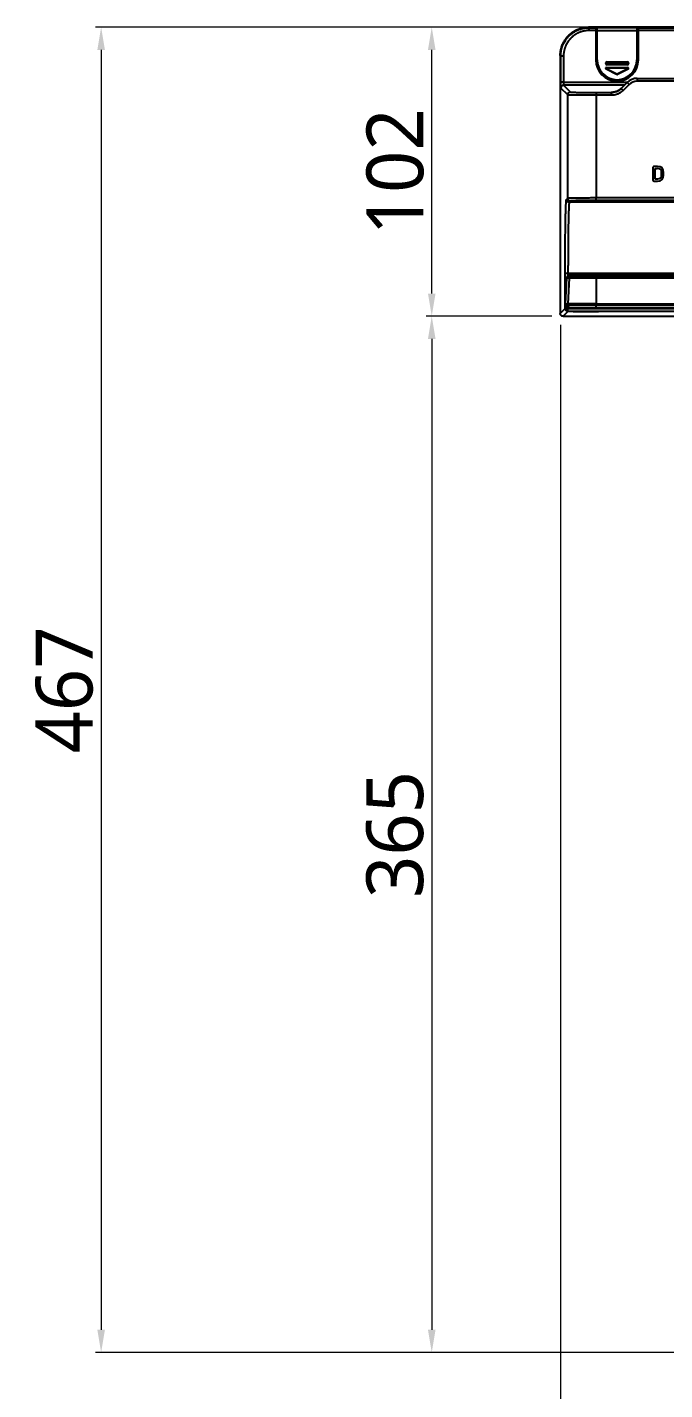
# Model space of a CAD drawing. Extents: x 4885 to 9138, y -729 to 2388.
# Drawn here: x 5775.8 to 6000.2, y -230.2 to 249.7 of the extents above; entities that cross this region are included whole.
import ezdxf

# ---------------------------------------------------------------- set-up
doc = ezdxf.new("R2010")
doc.units = 0
doc.header["$LTSCALE"] = 10
doc.header["$MEASUREMENT"] = 0
doc.header["$PDMODE"] = 3
doc.header["$PDSIZE"] = -10
doc.layers.get('0').update_dxf_attribs({"linetype": 'CONTINUOUS'})
doc.layers.get('DEFPOINTS').update_dxf_attribs({"linetype": 'CONTINUOUS'})
doc.styles.add('Daelim Dimension', font='NanumGothic.ttf')
doc.dimstyles.new('DEFAULT', dxfattribs={"dimscale": 2, "dimtxt": 2, "dimasz": 2, "dimexe": 0, "dimexo": 2, "dimgap": 1, "dimtad": 1, "dimdec": 1, "dimzin": 9, "dimdsep": 46, "dimtxsty": 'Daelim Dimension', "dimcen": 0.5, "dimclrd": 252, "dimclre": 252, "dimclrt": 3, "dimadec": 1, "dimazin": 0, "dimtfac": 1, "dimtdec": 1, "dimtix": 1, "dimtmove": 0, "dimatfit": 3, "dimfxl": 1, "dimtolj": 1, "dimtzin": 1, "dimlwd": 9, "dimlwe": 9, "dimarcsym": 0})

# ---------------------------------------------------------------- blocks, each defined once
blk = doc.blocks.new('*D57')
at = {"color": 5, "lineweight": 9, "ltscale": 0.5, "transparency": 16777216}
for p, q in [((5963.54, 144.9), (5963.54, -301.55)), ((6413.54, 144.9), (6413.54, -301.55)), ((5971.54, -299.55), (6405.54, -299.55))]:
    blk.add_line(p, q, dxfattribs=at)
at = {"color": 5, "ltscale": 0.5, "transparency": 16777216}
for points in [[(5971.54, -298.21), (5971.54, -300.88), (5963.54, -299.55)], [(6405.54, -298.21), (6405.54, -300.88), (6413.54, -299.55)]]:
    blk.add_solid(points, dxfattribs=at)
at = {"layer": 'DEFPOINTS', "color": 0, "ltscale": 0.5, "transparency": 16777216}
for p in [(5963.54, 148.9), (6413.54, 148.9), (6413.54, -299.55)]:
    blk.add_point(p, dxfattribs=at)
at = {"color": 7, "ltscale": 0.5, "transparency": 16777216, "insert": (6188.54, -286.69), "char_height": 20, "attachment_point": 5, "style": 'Daelim Dimension'}
blk.add_mtext('\\A1;450', dxfattribs=at)
blk = doc.blocks.new('*D68')
at = {"color": 5, "lineweight": 9, "ltscale": 0.5, "transparency": 16777216}
for p, q in [((6167.68, 249.69), (5799.77, 249.69)), ((5801.77, 241.69), (5801.77, -209.07)), ((6189.43, -217.07), (5799.77, -217.07))]:
    blk.add_line(p, q, dxfattribs=at)
at = {"color": 5, "ltscale": 0.5, "transparency": 16777216}
for points in [[(5800.43, 241.69), (5803.1, 241.69), (5801.77, 249.69)], [(5800.43, -209.07), (5803.1, -209.07), (5801.77, -217.07)]]:
    blk.add_solid(points, dxfattribs=at)
at = {"layer": 'DEFPOINTS', "color": 0, "ltscale": 0.5, "transparency": 16777216}
for p in [(6171.68, 249.69), (5801.77, -217.07), (6193.43, -217.07)]:
    blk.add_point(p, dxfattribs=at)
at = {"color": 7, "ltscale": 0.5, "transparency": 16777216, "insert": (5788.88, 16.31), "char_height": 20, "attachment_point": 5, "rotation": 90, "style": 'Daelim Dimension'}
blk.add_mtext('\\A1;467', dxfattribs=at)
blk = doc.blocks.new('*D69')
at = {"color": 5, "lineweight": 9, "ltscale": 0.5, "transparency": 16777216}
for p, q in [((6167.68, 249.69), (5916.18, 249.69)), ((5918.18, 155.9), (5918.18, 241.69)), ((5960.43, 147.9), (5916.18, 147.9))]:
    blk.add_line(p, q, dxfattribs=at)
at = {"color": 5, "ltscale": 0.5, "transparency": 16777216}
for points in [[(5916.85, 241.69), (5919.52, 241.69), (5918.18, 249.69)], [(5916.85, 155.9), (5919.52, 155.9), (5918.18, 147.9)]]:
    blk.add_solid(points, dxfattribs=at)
at = {"layer": 'DEFPOINTS', "color": 0, "ltscale": 0.5, "transparency": 16777216}
for p in [(5918.18, 249.69), (6171.68, 249.69), (5964.43, 147.9)]:
    blk.add_point(p, dxfattribs=at)
at = {"color": 7, "ltscale": 0.5, "transparency": 16777216, "insert": (5905.34, 198.79), "char_height": 20, "attachment_point": 5, "rotation": 90, "style": 'Daelim Dimension'}
blk.add_mtext('\\A1;102', dxfattribs=at)
blk = doc.blocks.new('*D70')
at = {"color": 5, "lineweight": 9, "ltscale": 0.5, "transparency": 16777216}
for p, q in [((5960.43, 147.9), (5916.18, 147.9)), ((5918.18, 139.9), (5918.18, -209.07)), ((6014.42, -217.07), (5916.18, -217.07))]:
    blk.add_line(p, q, dxfattribs=at)
at = {"color": 5, "ltscale": 0.5, "transparency": 16777216}
for points in [[(5916.85, 139.9), (5919.52, 139.9), (5918.18, 147.9)], [(5916.85, -209.07), (5919.52, -209.07), (5918.18, -217.07)]]:
    blk.add_solid(points, dxfattribs=at)
at = {"layer": 'DEFPOINTS', "color": 0, "ltscale": 0.5, "transparency": 16777216}
for p in [(5964.43, 147.9), (5918.18, -217.07), (6018.42, -217.07)]:
    blk.add_point(p, dxfattribs=at)
at = {"color": 7, "ltscale": 0.5, "transparency": 16777216, "insert": (5905.28, -34.59), "char_height": 20, "attachment_point": 5, "rotation": 90, "style": 'Daelim Dimension'}
blk.add_mtext('\\A1;365', dxfattribs=at)

msp = doc.modelspace()

# ---------------------------------------------------------------- linework, layer by layer
at = {"color": 7, "linetype": 'Continuous', "lineweight": 25}
for p, q in [((6171.68, 249.69), (5973.42, 249.69)), ((5973.42, 249.69), (5973.58, 249.53)), ((5974.53, 249.64), (5974.53, 249.61)), ((5992.33, 249.64), (5974.53, 249.64)), ((5975.93, 249.61), (5974.53, 249.61)), ((5974.93, 249.64), (5991.93, 249.64)), ((5974.93, 249.64), (5974.95, 249.62)), ((5974.95, 249.61), (5974.95, 249.62)), ((5974.95, 249.62), (5976.35, 249.62)), ((5975.93, 249.53), (5975.93, 249.61)), ((5976.43, 249.53), (5976.35, 249.62)), ((5990.5, 249.62), (5990.42, 249.53)), ((5990.5, 249.62), (5991.9, 249.62)), ((5990.93, 249.53), (5990.93, 249.61)), ((5990.93, 249.61), (5992.33, 249.61)), ((5991.9, 249.62), (5991.93, 249.64)), ((5991.9, 249.62), (5991.9, 249.61)), ((5992.33, 249.61), (5992.33, 249.64)), ((5973.58, 249.53), (5975.93, 249.53)), ((5973.58, 248.53), (5973.58, 249.53)), ((5975.93, 248.53), (5973.58, 248.53)), ((5975.93, 249.53), (5975.93, 248.53)), ((5976.05, 249.32), (5975.93, 249.32)), ((5975.93, 248.53), (5975.93, 238.19)), ((5976.05, 249.31), (5976.05, 244.46)), ((5976.05, 249.31), (5976.13, 249.23)), ((5976.44, 248.53), (5976.14, 248.53)), ((5976.14, 248.53), (5976.14, 238.19)), ((5990.42, 249.53), (5976.43, 249.53)), ((5976.44, 248.53), (5990.41, 248.53)), ((5976.44, 238.19), (5976.44, 248.53)), ((5990.41, 248.53), (5990.71, 248.53)), ((5990.41, 248.53), (5990.41, 238.19)), ((5990.71, 238.19), (5990.71, 248.53)), ((5990.72, 249.23), (5990.8, 249.31)), ((5990.93, 249.32), (5990.8, 249.32)), ((5990.8, 249.31), (5990.8, 244.46)), ((5990.93, 248.53), (5990.93, 249.53)), ((5990.93, 249.53), (6171.68, 249.53)), ((6171.68, 248.53), (5990.93, 248.53)), ((5990.93, 238.19), (5990.93, 248.53)), ((5976.05, 244.46), (5975.93, 244.46)), ((5975.93, 244.16), (5976.05, 244.16)), ((5976.03, 244.14), (5975.93, 244.14)), ((5976.03, 244.14), (5976.05, 244.16)), ((5976.03, 244.14), (5976.03, 244.02)), ((5976.07, 241.96), (5976.06, 242.03)), ((5976.1, 238.19), (5976.1, 240.46)), ((5990.76, 240.46), (5990.76, 238.19)), ((5990.79, 242.03), (5990.78, 241.96)), ((5990.93, 244.46), (5990.8, 244.46)), ((5990.8, 244.16), (5990.93, 244.16)), ((5990.83, 244.14), (5990.8, 244.16)), ((5990.83, 244.14), (5990.93, 244.14)), ((5990.83, 244.14), (5990.83, 244.02)), ((5963.58, 239.53), (5963.43, 239.69)), ((5963.43, 239.69), (5963.43, 148.9)), ((5964.58, 239.53), (5963.58, 239.53)), ((5963.58, 230.29), (5963.58, 239.53)), ((5964.58, 239.53), (5964.58, 230.29)), ((5976.14, 238.19), (5976.1, 238.19)), ((5976.44, 238.19), (5976.14, 238.19)), ((5979.43, 237.11), (5979.63, 237.11)), ((5979.43, 236.91), (5979.43, 237.11)), ((5979.43, 236.91), (5979.63, 236.91)), ((5979.63, 237.11), (5979.63, 236.91)), ((5979.7, 235.51), (5979.7, 235.31)), ((5979.7, 235.51), (5987.15, 235.51)), ((5987.15, 235.31), (5979.7, 235.31)), ((5979.83, 237.51), (5987.03, 237.51)), ((5979.83, 237.51), (5979.83, 237.31)), ((5987.03, 237.31), (5979.83, 237.31)), ((5979.83, 236.51), (5979.83, 236.71)), ((5979.83, 236.71), (5987.03, 236.71)), ((5987.03, 236.51), (5979.83, 236.51)), ((5987.03, 237.51), (5987.03, 237.31)), ((5987.03, 236.51), (5987.03, 236.71)), ((5987.15, 235.51), (5987.15, 235.31)), ((5987.43, 237.11), (5987.23, 237.11)), ((5987.23, 236.91), (5987.23, 237.11)), ((5987.43, 236.91), (5987.23, 236.91)), ((5987.43, 237.11), (5987.43, 236.91)), ((5990.41, 238.19), (5990.71, 238.19)), ((5990.76, 238.19), (5990.71, 238.19)), ((5979.56, 234.94), (5979.65, 235.12)), ((5983.29, 233.07), (5979.56, 234.94)), ((5979.65, 235.12), (5983.38, 233.25)), ((5980.43, 231.5), (5980.43, 231.34)), ((5980.43, 231.34), (5980.43, 231.31)), ((5980.48, 231.5), (5980.48, 231.29)), ((5983.29, 233.07), (5983.38, 233.25)), ((5983.43, 230.91), (5983.43, 231.21)), ((5983.47, 233.25), (5987.2, 235.12)), ((5983.56, 233.07), (5983.47, 233.25)), ((5987.29, 234.94), (5983.56, 233.07)), ((5986.37, 231.5), (5986.37, 231.29)), ((5986.43, 231.5), (5986.43, 231.34)), ((5986.43, 231.34), (5986.43, 231.31)), ((5987.29, 234.94), (5987.2, 235.12)), ((5990.5, 231.69), (6386.35, 231.69)), ((5990.5, 231.69), (5990.5, 230.69)), ((6386.35, 230.69), (5990.5, 230.69)), ((5964.58, 230.29), (5963.58, 230.29)), ((5966.05, 225.86), (5963.62, 228.29)), ((5964.58, 230.29), (5987.03, 230.29)), ((5986.03, 229.29), (5964.62, 229.29)), ((5964.62, 229.29), (5967.05, 226.86)), ((5966.05, 189.52), (5966.05, 225.86)), ((5976.05, 226.71), (5976.05, 225.71)), ((5976.05, 226.71), (5981.37, 226.71)), ((5981.37, 225.71), (5976.05, 225.71)), ((5976.05, 225.71), (5976.05, 189.67)), ((5981.37, 226.71), (5981.41, 226.75)), ((5981.37, 226.71), (5981.37, 225.71)), ((5984.91, 228.17), (5986.96, 230.22)), ((5984.91, 228.17), (5985.62, 227.46)), ((5987.67, 229.52), (5985.62, 227.46)), ((5986.96, 230.22), (5987.67, 229.52)), ((5996.05, 200.38), (5996.05, 195.82)), ((5996.86, 196.21), (5996.86, 199.96)), ((5999.02, 198.55), (5999.02, 197.65)), ((5999.83, 197.65), (5999.83, 198.55)), ((5965.6, 189.07), (5966.05, 189.52)), ((5967.05, 188.52), (5966.6, 188.07)), ((6162.81, 188.07), (5966.6, 188.07)), ((5976.05, 188.67), (5976.05, 189.67)), ((5976.05, 189.67), (6163.41, 189.67)), ((6163.41, 188.67), (5976.05, 188.67)), ((5965.15, 163.07), (5966.15, 163.07)), ((5965.15, 150.62), (5965.15, 163.07)), ((5965.66, 161.27), (5965.19, 152.29)), ((5965.66, 161.27), (5965.19, 152.29)), ((5965.66, 161.27), (5965.66, 161.27)), ((5966.52, 161.27), (5965.66, 161.27)), ((5966.52, 161.27), (5966.05, 152.29)), ((5966.15, 163.07), (5966.15, 162.08)), ((5966.15, 163.07), (6177.55, 163.07)), ((5966.41, 162.19), (5966.41, 162.19)), ((5966.41, 162.19), (5967.27, 162.19)), ((5976.05, 161.27), (5966.52, 161.27)), ((5966.52, 161.27), (5966.52, 161.27)), ((5967.27, 162.19), (5967.27, 162.19)), ((5967.27, 162.19), (5976.06, 162.19)), ((5976.05, 162.19), (5976.05, 161.27)), ((5976.06, 161.27), (5976.05, 161.27)), ((5976.05, 161.27), (5976.05, 152.29)), ((5976.06, 162.19), (6187.3, 162.19)), ((6187.3, 161.27), (5976.06, 161.27)), ((5963.43, 148.9), (5965.15, 150.62)), ((5966.15, 149.62), (5964.43, 147.9)), ((5965.15, 150.62), (5966.15, 150.62)), ((5965.19, 152.29), (5965.19, 151.79)), ((5965.19, 152.29), (5965.19, 152.29)), ((5965.19, 152.29), (5966.05, 152.29)), ((5965.19, 152.29), (5965.19, 151.79)), ((5965.19, 151.79), (5965.19, 151.79)), ((5965.19, 151.79), (5966.05, 151.79)), ((5966.05, 151.79), (5966.05, 152.29)), ((5976.05, 152.29), (5966.05, 152.29)), ((5966.05, 151.79), (5976.05, 151.79)), ((5966.15, 150.79), (5966.15, 150.62)), ((5966.15, 149.62), (5966.15, 150.62)), ((5966.15, 150.62), (6177.55, 150.62)), ((6177.55, 149.62), (5966.15, 149.62)), ((5967.05, 150.79), (5966.19, 150.79)), ((5976.05, 150.79), (5967.05, 150.79)), ((5976.05, 152.29), (6187.31, 152.29)), ((5976.05, 151.79), (5976.05, 152.29)), ((5976.05, 151.79), (6187.31, 151.79)), ((5976.05, 150.79), (5976.05, 151.79)), ((6187.31, 150.79), (5976.05, 150.79)), ((5964.43, 147.9), (6004.35, 147.9))]:
    msp.add_line(p, q, dxfattribs=at)
for centre, radius, start, end in [((5976.35, 249.31), 0.3, 179.0207, 180.0036), ((5990.5, 249.31), 0.3, 359.9964, 0.9793), ((5983.43, 238.19), 7.5, 180, 0), ((5983.43, 238.19), 7.33, 180, 245.8412), ((5983.43, 238.19), 7.28, 180, 270), ((5983.43, 238.19), 6.98, 180, 270), ((5979.7, 235.21), 0.3, 90, 243.4349), ((5979.83, 237.11), 0.4, 90, 180), ((5979.83, 236.91), 0.4, 180, 270), ((5979.7, 235.21), 0.1, 90, 243.4349), ((5979.83, 237.11), 0.2, 90, 180), ((5979.83, 236.91), 0.2, 180, 270), ((5983.43, 238.19), 7.28, 270, 0), ((5983.43, 238.19), 6.98, 270, 0), ((5983.43, 238.19), 7.33, 294.1588, 0), ((5987.03, 237.11), 0.4, 0, 90), ((5987.03, 237.11), 0.2, 0, 90), ((5987.03, 236.91), 0.4, 270, 0), ((5987.03, 236.91), 0.2, 270, 0), ((5987.15, 235.21), 0.3, 296.5651, 90), ((5987.15, 235.21), 0.1, 296.5651, 90), ((5983.43, 238.19), 7.31, 246.2293, 293.7707), ((5983.43, 233.34), 0.3, 243.4349, 296.5651), ((5983.43, 233.34), 0.1, 243.4349, 296.5651), ((5990.5, 226.69), 5, 90, 135), ((5990.5, 226.69), 4, 90, 135), ((5966.66, 161.22), 1, 104.3732, 176.9995), ((5972.05, 143.53), 19.25, 89.9987, 104.3732)]:
    msp.add_arc(centre, radius, start, end, dxfattribs=at)
for centre, major_axis, ratio, start_param, end_param in [((5974.95, 249.32), (-0.212, -0.212), 0.999695, 3.927143, 4.127504), ((5991.9, 249.32), (-0.212, 0.212), 0.999695, 5.297274, 5.497635), ((5976.43, 249.23), (0.212, 0.212), 0.999695, 0.78555, 2.356042), ((5990.42, 249.23), (-0.212, 0.212), 0.999695, 3.927143, 5.497635), ((5976.05, 244.46), (0, -0.3), 0.017452, 0.017366, 1.570732), ((5990.8, 244.46), (0, 0.3), 0.017452, 1.57088, 3.124208), ((5964.62, 228.29), (0.707, 0.707), 0.999695, 0.78555, 2.356042), ((5967.05, 225.86), (0.707, 0.707), 0.999695, 0.78555, 2.356042), ((5966.6, 189.07), (-0.707, 0.707), 0.999695, 0.78555, 2.356042), ((5967.05, 189.52), (-0.707, 0.707), 0.999695, 0.78555, 2.356042), ((5966.66, 161.22), (0, 1), 0.999848, 0.250896, 1.518436), ((5967.52, 161.22), (0, 1), 0.999848, 0.250896, 1.518436), ((5967.52, 161.22), (-0.014, 1), 0.999829, 0.236803, 1.504344), ((5976.14, 143.53), (0, -19.25), 0.017452, 3.141634, 3.392453), ((5976.06, 161.22), (0, 1), 0.000318, 4.764749, 6.032227), ((5966.15, 150.62), (0.707, -0.707), 0.999695, 3.927143, 5.497635), ((5966.19, 151.79), (0, 1), 0.999848, 1.570796, 3.141593), ((5967.05, 151.79), (0, 1), 0.999848, 1.570796, 3.141593)]:
    msp.add_ellipse(centre, major_axis=major_axis, ratio=ratio, start_param=start_param, end_param=end_param, dxfattribs=at)
for points, weights in [([(5963.43, 239.69), (5963.43, 245.55), (5967.57, 249.69), (5973.42, 249.69)], [1, 0.804809640383, 0.804809640383, 1]), ([(5974.74, 249.57), (5974.79, 249.61), (5974.86, 249.64), (5974.93, 249.64)], [0.855715331858, 0.866021479295, 0.914116368676, 1]), ([(5976.35, 249.62), (5976.18, 249.61), (5976.05, 249.49), (5976.05, 249.32)], [1, 0.808833628712, 0.808833628712, 1]), ([(5990.8, 249.32), (5990.8, 249.49), (5990.67, 249.61), (5990.5, 249.62)], [1, 0.808833628712, 0.808833628712, 1]), ([(5976.06, 242.03), (5976.04, 242.12), (5976.03, 242.93), (5976.03, 244.02)], [1, 0.824851557873, 0.824851557873, 1]), ([(5976.1, 240.46), (5976.1, 241.28), (5976.09, 241.89), (5976.07, 241.96)], [1, 0.824851557873, 0.824851557873, 1]), ([(5990.78, 241.96), (5990.77, 241.89), (5990.76, 241.28), (5990.76, 240.46)], [1, 0.824851557873, 0.824851557873, 1]), ([(5990.83, 244.02), (5990.83, 242.93), (5990.81, 242.12), (5990.79, 242.03)], [1, 0.824851557873, 0.824851557873, 1]), ([(5980.48, 231.5), (5980.46, 231.5), (5980.44, 231.5), (5980.43, 231.5)], [1, 0.999995453728, 0.999995453728, 1]), ([(5986.37, 231.5), (5986.39, 231.5), (5986.41, 231.5), (5986.43, 231.5)], [1, 0.999995453728, 0.999995453728, 1]), ([(5963.62, 228.29), (5963.6, 228.31), (5963.58, 229.13), (5963.58, 230.29)], [1, 0.808833632769, 0.808833632769, 1]), ([(5985.62, 227.46), (5984.47, 226.32), (5982.98, 225.71), (5981.37, 225.71)], [1, 0.949233593188, 0.949233593188, 1]), ([(5965.15, 163.07), (5965.15, 178.09), (5965.34, 188.81), (5965.6, 189.07)], [1, 0.808833632769, 0.808833632769, 1]), ([(5964.43, 147.9), (5963.84, 147.9), (5963.43, 148.31), (5963.43, 148.9)], [1, 0.804809640383, 0.804809640383, 1]), ([(5965.19, 152.29), (5965.19, 152.29), (5965.19, 152.29), (5965.19, 152.29)], [1, 0.999974684913, 0.999974684913, 1]), ([(5967.93, 149.53), (5967.93, 149.68), (5976.93, 149.68), (5976.93, 149.53)], [1, 0.333333333333, 0.333333333333, 1]), ([(5976.93, 149.53), (5976.93, 149.37), (5967.93, 149.37), (5967.93, 149.53)], [1, 0.333333333333, 0.333333333333, 1])]:
    msp.add_rational_spline(points, weights, degree=3, dxfattribs=at)
for points, degree, knots in [([(5963.58, 239.53), (5963.58, 240.09), (5963.63, 240.64), (5963.81, 241.73), (5963.95, 242.27), (5964.31, 243.31), (5964.53, 243.82), (5965.06, 244.79), (5965.36, 245.25), (5965.7, 245.69)], 3, [0, 0, 0, 0, 0.25, 0.25, 0.5, 0.5, 0.75, 0.75, 1, 1, 1, 1]), ([(5973.58, 248.53), (5972.7, 248.53), (5970.96, 248.19), (5970.14, 247.85), (5969.32, 247.51), (5968.58, 247.01), (5967.85, 246.52), (5967.22, 245.9), (5966.59, 245.27), (5966.1, 244.53), (5965.61, 243.8), (5965.27, 242.98), (5964.93, 242.16), (5964.58, 240.42), (5964.58, 239.53)], 2, [0, 0, 0, 0.125, 0.25, 0.25, 0.375, 0.375, 0.5, 0.5, 0.625, 0.625, 0.75, 0.75, 0.875, 1, 1, 1]), ([(5965.7, 245.69), (5965.94, 245.99), (5966.18, 246.27), (5966.71, 246.81), (5967, 247.06), (5967.58, 247.54), (5967.89, 247.76), (5968.53, 248.17), (5968.86, 248.35), (5969.54, 248.68), (5969.89, 248.83), (5970.6, 249.08), (5970.96, 249.19), (5971.7, 249.36), (5972.07, 249.42), (5972.82, 249.51), (5973.2, 249.53), (5973.58, 249.53)], 3, [0, 0, 0, 0, 0.125, 0.125, 0.25, 0.25, 0.375, 0.375, 0.5, 0.5, 0.625, 0.625, 0.75, 0.75, 0.875, 0.875, 1, 1, 1, 1]), ([(5976.13, 249.23), (5976.13, 249.23), (5976.13, 249.23), (5976.13, 249.21), (5976.13, 249.21), (5976.13, 249.2), (5976.13, 249.2), (5976.13, 249.2), (5976.13, 249.19), (5976.13, 249.18), (5976.13, 249.17), (5976.14, 249.15), (5976.14, 249.15), (5976.14, 249.14), (5976.14, 249.14), (5976.14, 249.14), (5976.14, 249.14), (5976.14, 249.13), (5976.14, 249.12), (5976.14, 249.1), (5976.14, 249.09), (5976.14, 249.08), (5976.14, 249.07), (5976.14, 249.07), (5976.14, 249.06), (5976.14, 249.06), (5976.14, 249.05), (5976.14, 249.02), (5976.14, 248.99), (5976.14, 248.98), (5976.14, 248.97), (5976.14, 248.96), (5976.14, 248.94), (5976.14, 248.92), (5976.14, 248.86), (5976.14, 248.82), (5976.14, 248.77), (5976.14, 248.77), (5976.14, 248.75), (5976.14, 248.74), (5976.14, 248.71), (5976.14, 248.69), (5976.14, 248.62), (5976.14, 248.58), (5976.14, 248.53)], 3, [0, 0, 0, 0, 0.125, 0.125, 0.140625, 0.140625, 0.15625, 0.15625, 0.1875, 0.1875, 0.25, 0.25, 0.28125, 0.28125, 0.296875, 0.296875, 0.3125, 0.3125, 0.375, 0.375, 0.40625, 0.40625, 0.421875, 0.421875, 0.429688, 0.429688, 0.4375, 0.5, 0.5625, 0.5625, 0.578125, 0.578125, 0.59375, 0.625, 0.625, 0.75, 0.75, 0.78125, 0.78125, 0.8125, 0.8125, 0.875, 0.875, 1, 1, 1, 1]), ([(5990.71, 248.53), (5990.71, 248.53), (5990.71, 248.57), (5990.71, 248.65), (5990.71, 248.66), (5990.71, 248.68), (5990.71, 248.69), (5990.71, 248.7), (5990.71, 248.72), (5990.71, 248.75), (5990.71, 248.78), (5990.71, 248.81), (5990.71, 248.82), (5990.71, 248.84), (5990.71, 248.84), (5990.71, 248.84), (5990.71, 248.85), (5990.71, 248.87), (5990.71, 248.88), (5990.71, 248.92), (5990.71, 248.93), (5990.71, 248.95), (5990.71, 248.96), (5990.71, 248.97), (5990.71, 248.97), (5990.71, 248.98), (5990.71, 248.99), (5990.71, 249.02), (5990.71, 249.05), (5990.71, 249.06), (5990.71, 249.06), (5990.71, 249.07), (5990.71, 249.09), (5990.71, 249.1), (5990.71, 249.13), (5990.72, 249.15), (5990.72, 249.17), (5990.72, 249.17), (5990.72, 249.18), (5990.72, 249.18), (5990.72, 249.19), (5990.72, 249.2), (5990.72, 249.22), (5990.72, 249.23), (5990.72, 249.23)], 3, [0, 0, 0, 0, 0.125, 0.125, 0.140625, 0.140625, 0.15625, 0.15625, 0.1875, 0.1875, 0.25, 0.25, 0.28125, 0.28125, 0.296875, 0.296875, 0.3125, 0.3125, 0.375, 0.375, 0.40625, 0.40625, 0.421875, 0.421875, 0.429687, 0.429687, 0.4375, 0.5, 0.5625, 0.5625, 0.578125, 0.578125, 0.59375, 0.625, 0.625, 0.75, 0.75, 0.78125, 0.78125, 0.8125, 0.8125, 0.875, 0.875, 1, 1, 1, 1]), ([(5964.58, 230.29), (5964.58, 230.22), (5964.59, 230.16), (5964.59, 230.03), (5964.59, 229.97), (5964.59, 229.85), (5964.59, 229.79), (5964.6, 229.69), (5964.6, 229.63), (5964.6, 229.54), (5964.6, 229.5), (5964.61, 229.43), (5964.61, 229.4), (5964.61, 229.35), (5964.61, 229.33), (5964.61, 229.3), (5964.62, 229.29), (5964.62, 229.29)], 3, [0, 0, 0, 0, 0.125, 0.125, 0.25, 0.25, 0.375, 0.375, 0.5, 0.5, 0.625, 0.625, 0.75, 0.75, 0.875, 0.875, 1, 1, 1, 1]), ([(5976.05, 225.71), (5976.03, 225.71), (5976, 225.71), (5975.95, 225.71), (5975.9, 225.71), (5975.85, 225.71), (5975.8, 225.71), (5975.75, 225.71), (5975.7, 225.71), (5975.65, 225.71), (5975.6, 225.71), (5975.55, 225.71), (5975.5, 225.71), (5975.45, 225.71), (5975.4, 225.71), (5975.35, 225.71), (5975.3, 225.71), (5975.25, 225.71), (5975.2, 225.71), (5975.15, 225.71), (5975.1, 225.71), (5975.05, 225.71), (5974.99, 225.71), (5974.94, 225.71), (5974.89, 225.71), (5974.84, 225.71), (5974.79, 225.71), (5974.74, 225.71), (5974.68, 225.71), (5974.63, 225.71), (5974.58, 225.71), (5974.53, 225.71), (5974.47, 225.71), (5974.42, 225.71), (5974.37, 225.71), (5974.32, 225.71), (5974.26, 225.71), (5974.21, 225.71), (5974.16, 225.71), (5974.1, 225.71), (5974.05, 225.71), (5974, 225.71), (5973.94, 225.71), (5973.89, 225.71), (5973.84, 225.71), (5973.78, 225.71), (5973.73, 225.71), (5973.68, 225.71), (5973.62, 225.71), (5973.57, 225.71), (5973.51, 225.71), (5973.46, 225.71), (5973.41, 225.71), (5973.35, 225.71), (5973.3, 225.71), (5973.24, 225.71), (5973.19, 225.71), (5973.13, 225.71), (5973.08, 225.71), (5973.03, 225.72), (5972.97, 225.72), (5972.92, 225.72), (5972.86, 225.72), (5972.81, 225.72), (5972.75, 225.72), (5972.7, 225.72), (5972.64, 225.72), (5972.59, 225.72), (5972.53, 225.72), (5972.48, 225.72), (5972.42, 225.72), (5972.37, 225.72), (5972.31, 225.72), (5972.26, 225.72), (5972.2, 225.72), (5972.15, 225.72), (5972.09, 225.72), (5972.04, 225.72), (5971.98, 225.72), (5971.93, 225.72), (5971.87, 225.72), (5971.82, 225.72), (5971.76, 225.72), (5971.71, 225.72), (5971.65, 225.73), (5971.6, 225.73), (5971.55, 225.73), (5971.49, 225.73), (5971.44, 225.73), (5971.38, 225.73), (5971.33, 225.73), (5971.27, 225.73), (5971.22, 225.73), (5971.16, 225.73), (5971.11, 225.73), (5971.05, 225.73), (5971, 225.73), (5970.95, 225.73), (5970.89, 225.73), (5970.84, 225.73), (5970.78, 225.73), (5970.73, 225.73), (5970.68, 225.73), (5970.62, 225.73), (5970.57, 225.74), (5970.52, 225.74), (5970.46, 225.74), (5970.41, 225.74), (5970.36, 225.74), (5970.3, 225.74), (5970.25, 225.74), (5970.2, 225.74), (5970.15, 225.74), (5970.09, 225.74), (5970.04, 225.74), (5969.99, 225.74), (5969.94, 225.74), (5969.88, 225.74), (5969.83, 225.74), (5969.78, 225.74), (5969.73, 225.75), (5969.68, 225.75), (5969.63, 225.75), (5969.58, 225.75), (5969.52, 225.75), (5969.47, 225.75), (5969.42, 225.75), (5969.37, 225.75), (5969.32, 225.75), (5969.27, 225.75), (5969.22, 225.75), (5969.17, 225.75), (5969.12, 225.75), (5969.08, 225.75), (5969.03, 225.76), (5968.98, 225.76), (5968.93, 225.76), (5968.88, 225.76), (5968.83, 225.76), (5968.79, 225.76), (5968.74, 225.76), (5968.69, 225.76), (5968.64, 225.76), (5968.6, 225.76), (5968.55, 225.76), (5968.51, 225.76), (5968.46, 225.76), (5968.41, 225.77), (5968.37, 225.77), (5968.32, 225.77), (5968.28, 225.77), (5968.23, 225.77), (5968.19, 225.77), (5968.15, 225.77), (5968.1, 225.77), (5968.06, 225.77), (5968.02, 225.77), (5967.97, 225.77), (5967.93, 225.77), (5967.89, 225.78), (5967.85, 225.78), (5967.81, 225.78), (5967.77, 225.78), (5967.73, 225.78), (5967.69, 225.78), (5967.65, 225.78), (5967.61, 225.78), (5967.57, 225.78), (5967.53, 225.78), (5967.49, 225.78), (5967.45, 225.79), (5967.41, 225.79), (5967.38, 225.79), (5967.34, 225.79), (5967.3, 225.79), (5967.27, 225.79), (5967.23, 225.79), (5967.2, 225.79), (5967.16, 225.79), (5967.13, 225.79), (5967.1, 225.8), (5967.06, 225.8), (5967.03, 225.8), (5967, 225.8), (5966.96, 225.8), (5966.93, 225.8), (5966.9, 225.8), (5966.87, 225.8), (5966.84, 225.8), (5966.81, 225.8), (5966.78, 225.81), (5966.75, 225.81), (5966.73, 225.81), (5966.7, 225.81), (5966.67, 225.81), (5966.64, 225.81), (5966.62, 225.81), (5966.59, 225.81), (5966.57, 225.81), (5966.54, 225.82), (5966.52, 225.82), (5966.49, 225.82), (5966.47, 225.82), (5966.45, 225.82), (5966.43, 225.82), (5966.41, 225.82), (5966.39, 225.82), (5966.37, 225.82), (5966.35, 225.83), (5966.33, 225.83), (5966.31, 225.83), (5966.29, 225.83), (5966.27, 225.83), (5966.26, 225.83), (5966.24, 225.83), (5966.22, 225.83), (5966.21, 225.83), (5966.2, 225.84), (5966.18, 225.84), (5966.17, 225.84), (5966.16, 225.84), (5966.14, 225.84), (5966.13, 225.84), (5966.12, 225.84), (5966.11, 225.84), (5966.1, 225.85), (5966.1, 225.85), (5966.09, 225.85), (5966.08, 225.85), (5966.07, 225.85), (5966.07, 225.85), (5966.06, 225.85), (5966.06, 225.85), (5966.05, 225.86), (5966.05, 225.86), (5966.05, 225.86), (5966.05, 225.86), (5966.05, 225.86)], 3, [0, 0, 0, 0, 0.003131, 0.006272, 0.009422, 0.012582, 0.015752, 0.018931, 0.02212, 0.025318, 0.028526, 0.031744, 0.034971, 0.038208, 0.041454, 0.04471, 0.047976, 0.051251, 0.054536, 0.05783, 0.061134, 0.064448, 0.067771, 0.071104, 0.074447, 0.077799, 0.081161, 0.084532, 0.087913, 0.091303, 0.094703, 0.098113, 0.101533, 0.104961, 0.1084, 0.111848, 0.115306, 0.118773, 0.12225, 0.125737, 0.129233, 0.132739, 0.136254, 0.139779, 0.143314, 0.146858, 0.150412, 0.153976, 0.157549, 0.161131, 0.164724, 0.168326, 0.171937, 0.175558, 0.179189, 0.182829, 0.186479, 0.190139, 0.193808, 0.197487, 0.201175, 0.204873, 0.208581, 0.212298, 0.216025, 0.219761, 0.223507, 0.227263, 0.231028, 0.234803, 0.238587, 0.242381, 0.246185, 0.249998, 0.253821, 0.257653, 0.261496, 0.265347, 0.269209, 0.273079, 0.27696, 0.28085, 0.28475, 0.288659, 0.292578, 0.296507, 0.300445, 0.304393, 0.30835, 0.312317, 0.316294, 0.32028, 0.324276, 0.328281, 0.332296, 0.336321, 0.340355, 0.344399, 0.348453, 0.352516, 0.356588, 0.360671, 0.364763, 0.368864, 0.372975, 0.377096, 0.381226, 0.385366, 0.389516, 0.393675, 0.397844, 0.402022, 0.40621, 0.410408, 0.414615, 0.418832, 0.423059, 0.427295, 0.43154, 0.435796, 0.44006, 0.444335, 0.448619, 0.452913, 0.457216, 0.461529, 0.465852, 0.470184, 0.474526, 0.478877, 0.483238, 0.487608, 0.491989, 0.496379, 0.500778, 0.505187, 0.509606, 0.514034, 0.518472, 0.522919, 0.527376, 0.531843, 0.536319, 0.540805, 0.545301, 0.549806, 0.554321, 0.558845, 0.563379, 0.567922, 0.572476, 0.577038, 0.581611, 0.586193, 0.590784, 0.595386, 0.599996, 0.604617, 0.609247, 0.613887, 0.618536, 0.623195, 0.627863, 0.632541, 0.637229, 0.641926, 0.646633, 0.65135, 0.656076, 0.660812, 0.665557, 0.670312, 0.675077, 0.679851, 0.684635, 0.689428, 0.694231, 0.699044, 0.703866, 0.708698, 0.713539, 0.718391, 0.723251, 0.728122, 0.733001, 0.737891, 0.74279, 0.747699, 0.752617, 0.757545, 0.762483, 0.76743, 0.772387, 0.777353, 0.782329, 0.787315, 0.79231, 0.797315, 0.802329, 0.807353, 0.812387, 0.81743, 0.822483, 0.827546, 0.832618, 0.8377, 0.842791, 0.847892, 0.853002, 0.858123, 0.863252, 0.868392, 0.873541, 0.878699, 0.883868, 0.889045, 0.894233, 0.89943, 0.904637, 0.909853, 0.915079, 0.920314, 0.925559, 0.930814, 0.936078, 0.941352, 0.946636, 0.951929, 0.957232, 0.962544, 0.967866, 0.973198, 0.978539, 0.98389, 0.98925, 0.99462, 1, 1, 1, 1]), ([(5967.05, 226.86), (5967.06, 226.84), (5967.43, 226.81), (5968.12, 226.79), (5969.11, 226.76), (5970.36, 226.74), (5971.82, 226.72), (5972.64, 226.72), (5973.45, 226.71), (5975.17, 226.71), (5976.05, 226.71)], 2, [0, 0, 0, 0.125, 0.25, 0.375, 0.5, 0.625, 0.75, 0.75, 0.875, 1, 1, 1]), ([(5981.37, 226.71), (5981.7, 226.71), (5982.03, 226.74), (5982.67, 226.87), (5982.98, 226.96), (5983.59, 227.21), (5983.88, 227.37), (5984.42, 227.73), (5984.68, 227.94), (5984.91, 228.17)], 3, [0, 0, 0, 0, 0.25, 0.25, 0.5, 0.5, 0.75, 0.75, 1, 1, 1, 1]), ([(5984.91, 228.18), (5984.91, 228.17), (5984.9, 228.16), (5984.88, 228.14), (5984.86, 228.12), (5984.84, 228.11), (5984.82, 228.09), (5984.8, 228.07), (5984.79, 228.05), (5984.77, 228.04), (5984.75, 228.02), (5984.73, 228), (5984.71, 227.98), (5984.69, 227.97), (5984.67, 227.95), (5984.65, 227.93), (5984.63, 227.91), (5984.61, 227.9), (5984.59, 227.88), (5984.57, 227.86), (5984.55, 227.85), (5984.53, 227.83), (5984.51, 227.81), (5984.49, 227.8), (5984.47, 227.78), (5984.44, 227.76), (5984.42, 227.75), (5984.4, 227.73), (5984.38, 227.71), (5984.36, 227.7), (5984.34, 227.68), (5984.32, 227.67), (5984.29, 227.65), (5984.27, 227.64), (5984.25, 227.62), (5984.23, 227.6), (5984.2, 227.59), (5984.18, 227.57), (5984.16, 227.56), (5984.13, 227.54), (5984.11, 227.53), (5984.05, 227.49), (5983.93, 227.42), (5983.77, 227.32), (5983.6, 227.24), (5983.41, 227.15), (5983.23, 227.07), (5983.05, 227.01), (5982.88, 226.95), (5982.7, 226.9), (5982.51, 226.86), (5982.37, 226.83), (5982.28, 226.81), (5982.24, 226.81), (5982.21, 226.8), (5982.16, 226.8), (5982.12, 226.79), (5982.07, 226.78), (5982.03, 226.78), (5981.97, 226.77), (5981.92, 226.77), (5981.87, 226.76), (5981.81, 226.76), (5981.75, 226.75), (5981.69, 226.75), (5981.62, 226.75), (5981.55, 226.75), (5981.48, 226.75), (5981.44, 226.75), (5981.41, 226.75)], 3, [0, 0, 0, 0, 0.005805, 0.011629, 0.017472, 0.023335, 0.029217, 0.03512, 0.041043, 0.046987, 0.052952, 0.058939, 0.064948, 0.070978, 0.077032, 0.083108, 0.089207, 0.09533, 0.101477, 0.107648, 0.113843, 0.120063, 0.126308, 0.132579, 0.138875, 0.145197, 0.151545, 0.15792, 0.164321, 0.17075, 0.177205, 0.183689, 0.1902, 0.196739, 0.203307, 0.209903, 0.216528, 0.223182, 0.229866, 0.236579, 0.243322, 0.250095, 0.293767, 0.34054, 0.390459, 0.44356, 0.499875, 0.544861, 0.592332, 0.6423, 0.694772, 0.749758, 0.759305, 0.769498, 0.780338, 0.791825, 0.803958, 0.816738, 0.830165, 0.844238, 0.858958, 0.874324, 0.890338, 0.906998, 0.924305, 0.942258, 0.960859, 0.980106, 1, 1, 1, 1]), ([(5966.05, 189.52), (5966.05, 189.52), (5966.09, 189.53), (5966.2, 189.54), (5966.27, 189.55), (5966.47, 189.56), (5966.59, 189.56), (5966.86, 189.57), (5967.02, 189.58), (5967.36, 189.59), (5967.55, 189.59), (5967.94, 189.6), (5968.15, 189.61), (5968.6, 189.61), (5968.83, 189.62), (5969.31, 189.63), (5969.55, 189.63), (5970.06, 189.64), (5970.32, 189.64), (5970.84, 189.64), (5971.11, 189.65), (5971.64, 189.65), (5971.91, 189.65), (5972.45, 189.66), (5972.72, 189.66), (5973.25, 189.66), (5973.52, 189.66), (5974.04, 189.67), (5974.3, 189.67), (5974.82, 189.67), (5975.07, 189.67), (5975.56, 189.67), (5975.81, 189.67), (5976.05, 189.67)], 3, [0, 0, 0, 0, 0.0625, 0.0625, 0.125, 0.125, 0.1875, 0.1875, 0.25, 0.25, 0.3125, 0.3125, 0.375, 0.375, 0.4375, 0.4375, 0.5, 0.5, 0.5625, 0.5625, 0.625, 0.625, 0.6875, 0.6875, 0.75, 0.75, 0.8125, 0.8125, 0.875, 0.875, 0.9375, 0.9375, 1, 1, 1, 1]), ([(5966.6, 188.07), (5966.59, 188.06), (5966.58, 188.03), (5966.56, 187.95), (5966.55, 187.9), (5966.54, 187.76), (5966.53, 187.68), (5966.51, 187.48), (5966.5, 187.38), (5966.49, 187.14), (5966.48, 187.01), (5966.46, 186.74), (5966.45, 186.59), (5966.44, 186.28), (5966.43, 186.12), (5966.42, 185.78), (5966.41, 185.43), (5966.39, 184.87), (5966.37, 184.48), (5966.36, 183.88), (5966.35, 183.47), (5966.33, 182.65), (5966.32, 182.23), (5966.3, 181.61), (5966.3, 181.41), (5966.29, 181.1), (5966.29, 180.95), (5966.29, 180.77), (5966.29, 180.68), (5966.28, 180.64), (5966.28, 180.62), (5966.28, 180.61), (5966.28, 180.6), (5966.28, 180.6), (5966.28, 180.6), (5966.28, 180.6), (5966.28, 180.6), (5966.28, 180.6), (5966.28, 180.6), (5966.28, 180.6), (5966.27, 179.99), (5966.26, 179.35), (5966.24, 178.04), (5966.23, 177.36), (5966.22, 175.97), (5966.21, 175.25), (5966.2, 173.79), (5966.19, 173.05), (5966.18, 171.55), (5966.18, 170.79), (5966.17, 169.25), (5966.16, 168.48), (5966.16, 166.93), (5966.16, 166.16), (5966.15, 164.61), (5966.15, 163.84), (5966.15, 163.07)], 3, [0, 0, 0, 0, 0.03125, 0.03125, 0.0625, 0.0625, 0.09375, 0.09375, 0.125, 0.125, 0.15625, 0.15625, 0.1875, 0.1875, 0.21875, 0.21875, 0.25, 0.28125, 0.3125, 0.3125, 0.375, 0.375, 0.4375, 0.4375, 0.46875, 0.46875, 0.484375, 0.492188, 0.496094, 0.498047, 0.499023, 0.499512, 0.499756, 0.499878, 0.499939, 0.499969, 0.499985, 0.499992, 0.499992, 0.5, 0.5, 0.5625, 0.5625, 0.625, 0.625, 0.6875, 0.6875, 0.75, 0.75, 0.8125, 0.8125, 0.875, 0.875, 0.9375, 0.9375, 1, 1, 1, 1]), ([(5976.05, 188.67), (5975.17, 188.67), (5973.45, 188.67), (5972.64, 188.66), (5971.83, 188.65), (5970.36, 188.64), (5969.11, 188.62), (5968.12, 188.59), (5967.43, 188.56), (5967.06, 188.53), (5967.05, 188.52)], 2, [0, 0, 0, 0.125, 0.25, 0.25, 0.375, 0.5, 0.625, 0.75, 0.875, 1, 1, 1]), ([(5968.16, 162.55), (5967.97, 162.52), (5967.78, 162.48), (5967.19, 162.37), (5966.8, 162.29), (5966.41, 162.19)], 3, [0, 0, 0, 0, 0.324638, 0.324638, 1, 1, 1, 1]), ([(5971.19, 162.79), (5971.38, 162.79), (5971.62, 162.79), (5971.88, 162.79), (5971.96, 162.79), (5971.99, 162.79), (5972, 162.79), (5972.01, 162.79), (5972.03, 162.79), (5972.04, 162.79), (5972.04, 162.79), (5972.05, 162.79)], 3, [0, 0, 0, 0, 0.661385, 0.832335, 0.917811, 0.928495, 0.939179, 0.960548, 0.981917, 0.992601, 1, 1, 1, 1]), ([(5972.05, 162.79), (5972.05, 162.79), (5972.09, 162.79), (5972.42, 162.79), (5973.08, 162.79), (5973.58, 162.79), (5974.32, 162.79), (5975.16, 162.79), (5975.78, 162.79), (5976.05, 162.79), (5976.15, 162.79)], 3, [0, 0, 0, 0, 0.025211, 0.362883, 0.447301, 0.531719, 0.700555, 0.86939, 0.953808, 1, 1, 1, 1]), ([(5976.15, 162.79), (5976.22, 162.79), (5976.65, 162.79), (5977.43, 162.79), (5978.31, 162.79), (5980.05, 162.79), (5982.85, 162.79), (5991.07, 162.79), (6003.65, 162.79), (6026.02, 162.79), (6065.17, 162.79), (6120.77, 162.79), (6165.18, 162.79), (6187.22, 162.79)], 3, [0, 0, 0, 0, 0.001125, 0.006093, 0.011062, 0.013546, 0.030936, 0.05081, 0.130305, 0.209801, 0.368793, 0.686775, 1, 1, 1, 1])]:
    msp.add_open_spline(points, degree=degree, knots=knots, dxfattribs=at)
for points, degree in [([(5976.44, 248.53), (5976.44, 249.07), (5976.44, 249.52), (5976.43, 249.53)], 3), ([(5990.42, 249.53), (5990.41, 249.52), (5990.41, 249.07), (5990.41, 248.53)], 3), ([(5996.27, 200.64), (5996.13, 200.62), (5996.05, 200.52), (5996.05, 200.38)], 3), ([(5997.66, 200.7), (5997.15, 200.7), (5996.48, 200.67), (5996.27, 200.64)], 3), ([(5996.86, 199.96), (5997.19, 200), (5997.65, 200), (5997.66, 200)], 3), ([(5999.83, 198.55), (5999.83, 199.96), (5999.08, 200.7), (5997.66, 200.7)], 3), ([(5997.66, 200), (5998.6, 200), (5999.02, 199.55), (5999.02, 198.55)], 3), ([(5997.66, 195.5), (5999.08, 195.5), (5999.83, 196.24), (5999.83, 197.65)], 3), ([(5999.02, 197.65), (5999.02, 196.67), (5998.57, 196.2), (5997.66, 196.2)], 3), ([(5996.05, 195.82), (5996.05, 195.68), (5996.13, 195.59), (5996.27, 195.56)], 3), ([(5996.27, 195.56), (5996.48, 195.53), (5997.14, 195.5), (5997.66, 195.5)], 3), ([(5997.66, 196.2), (5997.03, 196.21), (5996.86, 196.21)], 2), ([(5970.85, 162.75), (5969.99, 162.75)], 1)]:
    msp.add_open_spline(points, degree=degree, dxfattribs=at)

# ---------------------------------------------------------------- dimensions: what is measured, and where the dimension line sits
at = {"color": 5, "ltscale": 0.5}
for base, p1, p2, picture, middle in [((5801.77, -217.07), (6171.68, 249.69), (6193.43, -217.07), '*D68', (5788.88, 16.31)), ((5918.18, -217.07), (5964.43, 147.9), (6018.42, -217.07), '*D70', (5905.28, -34.59))]:
    dim = msp.add_linear_dim(base=base, p1=p1, p2=p2, angle=90, dimstyle='DEFAULT', override={"dimtxt": 10, "dimasz": 4, "dimexe": 1, "dimdec": 0, "dimclrd": 5, "dimclre": 5, "dimclrt": 7}, dxfattribs=at)
    dim.commit()
    dim.dimension.update_dxf_attribs({"geometry": picture, "text_midpoint": middle})
dim = msp.add_linear_dim(base=(5918.18, 249.69), p1=(5964.43, 147.9), p2=(6171.68, 249.69), angle=90, dimstyle='DEFAULT', override={"dimtxt": 10, "dimasz": 4, "dimexe": 1, "dimdec": 0, "dimclrd": 5, "dimclre": 5, "dimclrt": 7}, dxfattribs=at)
dim.commit()
dim.dimension.update_dxf_attribs({"geometry": '*D69', "text_midpoint": (5918.18, 198.79), "dimtype": 160})
dim = msp.add_linear_dim(base=(6413.54, -299.55), p1=(5963.54, 148.9), p2=(6413.54, 148.9), dimstyle='DEFAULT', override={"dimtxt": 10, "dimasz": 4, "dimexe": 1, "dimdec": 0, "dimclrd": 5, "dimclre": 5, "dimclrt": 7}, dxfattribs=at)
dim.commit()
dim.dimension.update_dxf_attribs({"geometry": '*D57', "text_midpoint": (6188.54, -299.55), "dimtype": 160})

doc.saveas('drawing.dxf')
